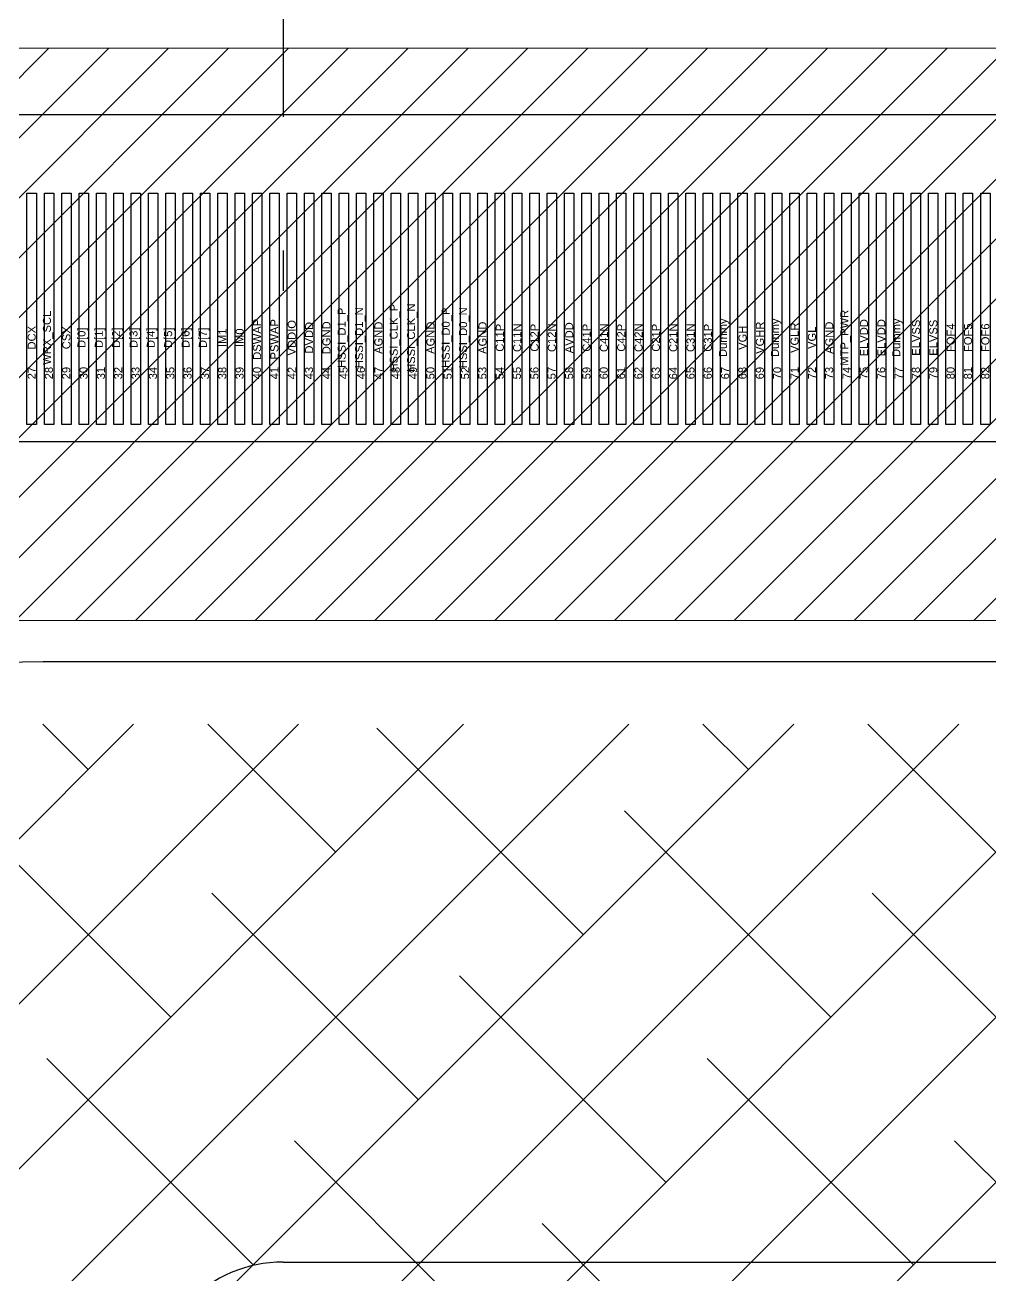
# Model space of a CAD drawing. Header units: inches. Extents: x 1765 to 5217, y -1519 to 441.
# Drawn here: x 3983.14 to 3990.38, y -777.97 to -768.6 of the extents above; entities that cross this region are included whole.
import ezdxf
from ezdxf.enums import TextEntityAlignment as Align

# ---------------------------------------------------------------- set-up
doc = ezdxf.new("R2010")
doc.units = ezdxf.units.IN
doc.header["$MEASUREMENT"] = 0
doc.linetypes.add('ACISOTGB', pattern=[9, 4, -1, 1, -1, 1, -1])
doc.layers.add('DIM', color=3, linetype='Continuous', lineweight=15)
doc.styles.add('Arial', font='')
doc.styles.add('MBC_Arial_Font', font='arial.ttf', dxfattribs={"width": 0.8})
doc.styles.get('Arial').set_extended_font_data('SimSun')
doc.dimstyles.new('ISO-25$0', dxfattribs={"dimtxt": 2.5, "dimasz": 1, "dimexe": 1.5, "dimexo": 0.5, "dimgap": 0.2, "dimtad": 1, "dimzin": 9, "dimdsep": 46, "dimtxsty": 'Arial', "dimcen": 0.5, "dimadec": 0, "dimazin": 0, "dimtp": 1.2, "dimtm": 1.2, "dimtfac": 1, "dimtmove": 0, "dimatfit": 3, "dimfxl": 0, "dimtolj": 1, "dimarcsym": 0})

# ---------------------------------------------------------------- blocks, each defined once
blk = doc.blocks.new('CO5300AF-51-1')
blk.add_lwpolyline([(115.6528, 72.0321), (125.9308, 72.0321, -0.414214), (126.1308, 71.8321), (126.1308, 71.6814, -0.254671), (126.0392, 71.5133), (125.7312, 71.3144, 0.254671), (125.5939, 71.0624), (125.5939, 69.633, 0.315299), (125.7913, 69.3511), (126.2044, 69.2007, -0.315299), (126.4018, 68.9188), (126.4018, 65.5115, 0.263643), (126.5476, 65.2541), (127.9395, 64.4204, -0.263643), (128.0368, 64.2488), (128.0368, 62.1548, -0.414214), (127.8368, 61.9548), (113.7468, 61.9548, -0.414214)], format="xyb")
at = {"color": 0}
for points in [[(118.9418, 62.0848), (118.8718, 62.0848), (118.8718, 63.8171), (118.9418, 63.8171)], [(119.0718, 62.0848), (119.0018, 62.0848), (119.0018, 63.8171), (119.0718, 63.8171)], [(119.2018, 62.0848), (119.1318, 62.0848), (119.1318, 63.8171), (119.2018, 63.8171)], [(119.3318, 62.0848), (119.2618, 62.0848), (119.2618, 63.8171), (119.3318, 63.8171)], [(119.4618, 62.0848), (119.3918, 62.0848), (119.3918, 63.8171), (119.4618, 63.8171)], [(119.5918, 62.0848), (119.5218, 62.0848), (119.5218, 63.8171), (119.5918, 63.8171)], [(119.7218, 62.0848), (119.6518, 62.0848), (119.6518, 63.8171), (119.7218, 63.8171)], [(119.8518, 62.0848), (119.7818, 62.0848), (119.7818, 63.8171), (119.8518, 63.8171)], [(119.9818, 62.0848), (119.9118, 62.0848), (119.9118, 63.8171), (119.9818, 63.8171)], [(120.1118, 62.0848), (120.0418, 62.0848), (120.0418, 63.8171), (120.1118, 63.8171)], [(120.2418, 62.0848), (120.1718, 62.0848), (120.1718, 63.8171), (120.2418, 63.8171)], [(120.3718, 62.0848), (120.3018, 62.0848), (120.3018, 63.8171), (120.3718, 63.8171)], [(120.5018, 62.0848), (120.4318, 62.0848), (120.4318, 63.8171), (120.5018, 63.8171)], [(120.6318, 62.0848), (120.5618, 62.0848), (120.5618, 63.8171), (120.6318, 63.8171)], [(120.7618, 62.0848), (120.6918, 62.0848), (120.6918, 63.8171), (120.7618, 63.8171)], [(120.8918, 62.0848), (120.8218, 62.0848), (120.8218, 63.8171), (120.8918, 63.8171)], [(121.0218, 62.0848), (120.9518, 62.0848), (120.9518, 63.8171), (121.0218, 63.8171)], [(121.1518, 62.0848), (121.0818, 62.0848), (121.0818, 63.8171), (121.1518, 63.8171)], [(121.2818, 62.0848), (121.2118, 62.0848), (121.2118, 63.8171), (121.2818, 63.8171)], [(121.4118, 62.0848), (121.3418, 62.0848), (121.3418, 63.8171), (121.4118, 63.8171)], [(121.5418, 62.0848), (121.4718, 62.0848), (121.4718, 63.8171), (121.5418, 63.8171)], [(121.6718, 62.0848), (121.6018, 62.0848), (121.6018, 63.8171), (121.6718, 63.8171)], [(121.8018, 62.0848), (121.7318, 62.0848), (121.7318, 63.8171), (121.8018, 63.8171)], [(121.9318, 62.0848), (121.8618, 62.0848), (121.8618, 63.8171), (121.9318, 63.8171)], [(122.0618, 62.0848), (121.9918, 62.0848), (121.9918, 63.8171), (122.0618, 63.8171)], [(122.1918, 62.0848), (122.1218, 62.0848), (122.1218, 63.8171), (122.1918, 63.8171)], [(122.3218, 62.0848), (122.2518, 62.0848), (122.2518, 63.8171), (122.3218, 63.8171)], [(122.4518, 62.0848), (122.3818, 62.0848), (122.3818, 63.8171), (122.4518, 63.8171)], [(122.5818, 62.0848), (122.5118, 62.0848), (122.5118, 63.8171), (122.5818, 63.8171)], [(122.7118, 62.0848), (122.6418, 62.0848), (122.6418, 63.8171), (122.7118, 63.8171)], [(122.8418, 62.0848), (122.7718, 62.0848), (122.7718, 63.8171), (122.8418, 63.8171)], [(122.9718, 62.0848), (122.9018, 62.0848), (122.9018, 63.8171), (122.9718, 63.8171)], [(123.1018, 62.0848), (123.0318, 62.0848), (123.0318, 63.8171), (123.1018, 63.8171)], [(123.2318, 62.0848), (123.1618, 62.0848), (123.1618, 63.8171), (123.2318, 63.8171)], [(123.3618, 62.0848), (123.2918, 62.0848), (123.2918, 63.8171), (123.3618, 63.8171)], [(123.4918, 62.0848), (123.4218, 62.0848), (123.4218, 63.8171), (123.4918, 63.8171)], [(123.6218, 62.0848), (123.5518, 62.0848), (123.5518, 63.8171), (123.6218, 63.8171)], [(123.7518, 62.0848), (123.6818, 62.0848), (123.6818, 63.8171), (123.7518, 63.8171)], [(123.8818, 62.0848), (123.8118, 62.0848), (123.8118, 63.8171), (123.8818, 63.8171)], [(124.0118, 62.0848), (123.9418, 62.0848), (123.9418, 63.8171), (124.0118, 63.8171)], [(124.1418, 62.0848), (124.0718, 62.0848), (124.0718, 63.8171), (124.1418, 63.8171)], [(124.2718, 62.0848), (124.2018, 62.0848), (124.2018, 63.8171), (124.2718, 63.8171)], [(124.4018, 62.0848), (124.3318, 62.0848), (124.3318, 63.8171), (124.4018, 63.8171)], [(124.5318, 62.0848), (124.4618, 62.0848), (124.4618, 63.8171), (124.5318, 63.8171)], [(124.6618, 62.0848), (124.5918, 62.0848), (124.5918, 63.8171), (124.6618, 63.8171)], [(124.7918, 62.0848), (124.7218, 62.0848), (124.7218, 63.8171), (124.7918, 63.8171)], [(124.9218, 62.0848), (124.8518, 62.0848), (124.8518, 63.8171), (124.9218, 63.8171)], [(125.0518, 62.0848), (124.9818, 62.0848), (124.9818, 63.8171), (125.0518, 63.8171)], [(125.1818, 62.0848), (125.1118, 62.0848), (125.1118, 63.8171), (125.1818, 63.8171)], [(125.3118, 62.0848), (125.2418, 62.0848), (125.2418, 63.8171), (125.3118, 63.8171)], [(125.4418, 62.0848), (125.3718, 62.0848), (125.3718, 63.8171), (125.4418, 63.8171)], [(125.5718, 62.0848), (125.5018, 62.0848), (125.5018, 63.8171), (125.5718, 63.8171)], [(125.7018, 62.0848), (125.6318, 62.0848), (125.6318, 63.8171), (125.7018, 63.8171)], [(125.8318, 62.0848), (125.7618, 62.0848), (125.7618, 63.8171), (125.8318, 63.8171)], [(125.9618, 62.0848), (125.8918, 62.0848), (125.8918, 63.8171), (125.9618, 63.8171)], [(126.0918, 62.0848), (126.0218, 62.0848), (126.0218, 63.8171), (126.0918, 63.8171)]]:
    blk.add_lwpolyline(points, close=True, dxfattribs=at)
at = {"color": 2, "style": 'MBC_Arial_Font'}
for s, p in [('HSSI_CLK_P', (121.6211, 62.734)), ('HSSI_CLK_N', (121.7511, 62.734)), ('WRX_SCL', (119.0211, 62.734)), ('HSSI_D1_P', (121.2311, 62.734)), ('HSSI_D1_N', (121.3611, 62.734)), ('HSSI_D0_P', (122.0111, 62.734)), ('HSSI_D0_N', (122.1411, 62.734)), ('Dummy', (124.0891, 62.734)), ('Dummy', (124.4791, 62.734)), ('MTP_PWR', (125.0001, 62.734)), ('Dummy', (125.3891, 62.734)), ('DCX', (118.9068, 62.734)), ('CSX', (119.1668, 62.734)), ('D[0]', (119.2803, 62.734)), ('D[1]', (119.4103, 62.734)), ('D[2]', (119.5403, 62.734)), ('D[3]', (119.6703, 62.734)), ('D[4]', (119.8001, 62.734)), ('D[5]', (119.9301, 62.734)), ('D[6]', (120.0603, 62.734)), ('D[7]', (120.1901, 62.734)), ('IM1', (120.337, 62.734)), ('IM0', (120.466, 62.734)), ('DSWAP ', (120.5968, 62.734)), ('PSWAP ', (120.7268, 62.734)), ('VDDIO', (120.8568, 62.734)), ('DVDD', (120.9868, 62.734)), ('DGND', (121.1168, 62.734)), ('AGND', (121.5068, 62.734)), ('AGND', (121.8968, 62.734)), ('AGND', (122.2868, 62.734)), ('C11P', (122.4168, 62.734)), ('C11N', (122.5468, 62.734)), ('C12P', (122.6768, 62.734)), ('C12N', (122.8068, 62.734)), ('AVDD', (122.9368, 62.734)), ('C41P', (123.0668, 62.734)), ('C41N', (123.1968, 62.734)), ('C42P', (123.3268, 62.734)), ('C42N', (123.4568, 62.734)), ('C21P', (123.5868, 62.734)), ('C21N', (123.7168, 62.734)), ('C31N', (123.8467, 62.734)), ('C31P', (123.9767, 62.734)), ('VGH', (124.2368, 62.734)), ('VGHR', (124.3668, 62.734)), ('VGLR', (124.6268, 62.734)), ('VGL', (124.7568, 62.734)), ('AGND', (124.8868, 62.734)), ('ELVDD', (125.1468, 62.734)), ('ELVDD', (125.2768, 62.734)), ('ELVSS', (125.5368, 62.734)), ('ELVSS', (125.6668, 62.734)), ('FOF4', (125.7968, 62.734)), ('FOF5', (125.9268, 62.734)), ('FOF6', (126.0568, 62.734)), ('27', (118.907, 62.469)), ('28', (119.036, 62.469)), ('29', (119.166, 62.469)), ('30', (119.2959, 62.469)), ('31', (119.4259, 62.469)), ('32', (119.5559, 62.469)), ('33', (119.6859, 62.469)), ('34', (119.8159, 62.469)), ('35', (119.9459, 62.469)), ('36', (120.0759, 62.469)), ('37', (120.2059, 62.469)), ('38', (120.3359, 62.469)), ('39', (120.4659, 62.469)), ('40', (120.596, 62.469)), ('41', (120.727, 62.469)), ('42', (120.857, 62.469)), ('43', (120.9859, 62.469)), ('44', (121.1168, 62.469)), ('45', (121.2457, 62.469)), ('46', (121.376, 62.469)), ('47', (121.5068, 62.469)), ('48', (121.636, 62.469)), ('49', (121.766, 62.469)), ('50', (121.896, 62.469)), ('51', (122.026, 62.469)), ('52', (122.156, 62.469)), ('53', (122.2859, 62.469)), ('54', (122.4157, 62.469)), ('55', (122.5449, 62.469)), ('56', (122.676, 62.469)), ('57', (122.805, 62.469)), ('58', (122.936, 62.469)), ('59', (123.066, 62.469)), ('60', (123.196, 62.469)), ('61', (123.326, 62.469)), ('62', (123.456, 62.469)), ('63', (123.5859, 62.469)), ('64', (123.716, 62.469)), ('65', (123.846, 62.469)), ('66', (123.976, 62.469)), ('67', (124.106, 62.469)), ('68', (124.236, 62.469)), ('69', (124.366, 62.469)), ('70', (124.496, 62.469)), ('71', (124.627, 62.469)), ('72', (124.757, 62.469)), ('73', (124.8859, 62.469)), ('74', (125.0168, 62.469)), ('75', (125.145, 62.469)), ('76', (125.276, 62.469)), ('77', (125.406, 62.469)), ('78', (125.536, 62.469)), ('79', (125.666, 62.469)), ('80', (125.796, 62.469)), ('81', (125.926, 62.469)), ('82', (126.056, 62.469))]:
    blk.add_text(s, height=0.06, rotation=90, dxfattribs=at).set_placement(p, align=Align.MIDDLE_CENTER)
blk = doc.blocks.new('GVO2.13+CO5300AF-51')
at = {"color": 1, "linetype": 'ACISOTGB'}
blk.add_line((550.02605, 199.79618), (550.02605, 140.49363), dxfattribs=at)
blk.add_blockref('CO5300AF-51-1', (429.23429, 77.4069))
blk = doc.blocks.new('A$C613850C2')
for p, q in [((-1.2227, -4.3053), (-11.4727, -4.3053)), ((-9.6719, -8.8053), (4.8208, -8.8053))]:
    blk.add_line(p, q)
for centre, radius in [((-11.4727, -7.3053), 3), ((-9.6719, -9.8053), 1)]:
    blk.add_arc(centre, radius, 90, 180)
blk = doc.blocks.new('*D126')
at = {"color": 0, "lineweight": -2, "transparency": 16777216}
for p, q in [((3987.7546, -760.193), (4027.3238, -760.193)), ((4025.8238, -770.0687), (4025.8238, -761.193)), ((3997.8299, -771.0687), (4027.3238, -771.0687))]:
    blk.add_line(p, q, dxfattribs=at)
at = {"color": 0, "transparency": 16777216}
for points in [[(4025.6571, -761.193), (4025.9905, -761.193), (4025.8238, -760.193)], [(4025.6571, -770.0687), (4025.9905, -770.0687), (4025.8238, -771.0687)]]:
    blk.add_solid(points, dxfattribs=at)
at = {"layer": 'Defpoints', "color": 0, "transparency": 16777216}
for p in [(3987.2546, -760.193), (4025.8238, -760.193), (3997.3299, -771.0687)]:
    blk.add_point(p, dxfattribs=at)
at = {"color": 0, "transparency": 16777216, "insert": (4024.3738, -765.6309), "char_height": 2.5, "attachment_point": 5, "rotation": 90, "style": 'Arial'}
blk.add_mtext('\\A1;10.88', dxfattribs=at)

msp = doc.modelspace()

# ---------------------------------------------------------------- hatches: boundary and pattern name
h = msp.add_hatch()
h.set_pattern_fill('ANSI38', color=251, scale=7, style=0)
h.set_pattern_definition([(45, (2202.3259, -1048.2747), (-0.61871843, 0.61871843), []), (135, (2202.3259, -1048.2747), (-1.8561553, 0.61871843), [2.1875, -1.3125])])
edge = h.paths.add_edge_path()
edge.add_line((3973.1864, -774.3166), (3973.1864, -770.3166))
edge.add_line((3973.1864, -770.3166), (3976.4736, -770.3166))
edge.add_line((3976.4736, -770.3166), (3976.4736, -773.8411))
edge.add_line((3976.4736, -773.8411), (3993.7613, -773.8411))
edge.add_line((3993.7613, -773.8411), (3993.7613, -775.3391))
edge.add_line((3993.7613, -775.3391), (4000.5722, -775.3391))
edge.add_line((4000.5722, -775.3391), (4000.5722, -778.726))
edge.add_line((4000.5722, -778.726), (3987.0736, -778.726))
edge.add_line((3987.0736, -778.726), (3987.0736, -787.2798))
edge.add_ellipse((3986.5509, -786.4273), major_axis=(0, 1), ratio=1, start_angle=180, end_angle=211.51419, ccw=False)
edge.add_line((3986.5509, -787.4273), (3984.7764, -787.4273))
edge.add_line((3984.7764, -787.4273), (3984.7764, -782.5074))
edge.add_line((3984.7764, -782.5074), (3976.4736, -782.5074))
edge.add_line((3976.4736, -782.5074), (3976.4736, -780.3166))
edge.add_arc((3975.4736, -780.3166), 1, 0, 89.97137)
edge.add_arc((3975.4746, -778.3166), 1, 180, 269.97137, ccw=False)
edge.add_line((3974.4746, -778.3166), (3974.4746, -775.3166))
edge.add_arc((3973.4746, -775.3166), 1, 0, 90)
edge.add_line((3973.4746, -774.3166), (3973.1864, -774.3166))
at = {"layer": 'DIM'}
h = msp.add_hatch(dxfattribs=at)
h.set_pattern_fill('ANSI31', color=256, scale=0.1, style=0)
h.set_pattern_definition([(45, (1809.14837, 2266.0494), (-0.224506403, 0.224506403), [])])
h.paths.add_polyline_path([(3976.2789, -773.064), (3994.4317, -773.064), (3994.4317, -768.774), (3976.2789, -768.774)])

# ---------------------------------------------------------------- linework, layer by layer
at = {"color": 1}
msp.add_lwpolyline([(4000.5722, -770.274, 0.414214), (3999.5722, -769.274), (3977.4736, -769.274, 0.348147), (3976.5001, -770.0453, -0.073355), (3976.3926, -770.3166), (3958.6217, -770.3166, 0.414214), (3956.6217, -772.3166), (3956.6217, -784.866, -0.414214), (3956.1217, -785.366), (3954.2917, -785.366, -0.414214)], format="xyb", dxfattribs=at)
at = {"layer": 'DIM'}
msp.add_lwpolyline([(3976.2789, -773.064), (3994.4317, -773.064), (3994.4317, -768.774), (3976.2789, -768.774)], close=True, dxfattribs=at)

# ---------------------------------------------------------------- block references
at = {"color": 2}
msp.add_blockref('GVO2.13+CO5300AF-51', (3435.0526, -911.0857), dxfattribs=at)
msp.add_blockref('A$C613850C2', (3994.7514, -769.0687))

# ---------------------------------------------------------------- dimensions: what is measured, and where the dimension line sits
dim = msp.add_linear_dim(base=(4025.8238, -760.193), p1=(3997.3299, -771.0687), p2=(3987.2546, -760.193), angle=90, dimstyle='ISO-25$0', override={"dimfxl": 1.25})
dim.commit()
dim.dimension.update_dxf_attribs({"geometry": '*D126', "text_midpoint": (4024.3738, -765.6309)})

doc.saveas('drawing.dxf')
